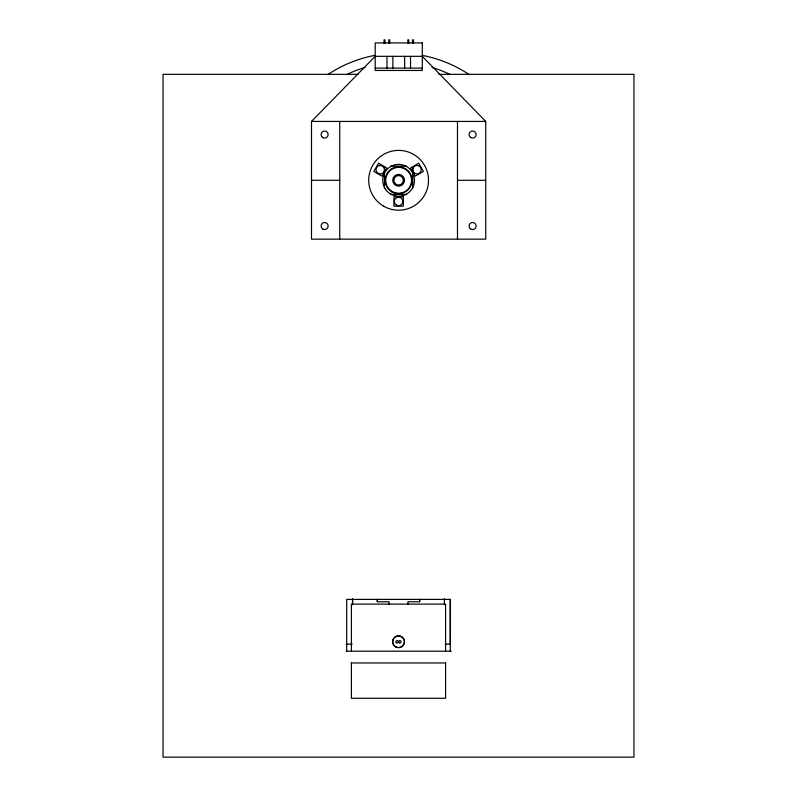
<?xml version="1.0" encoding="UTF-8"?>
<svg xmlns="http://www.w3.org/2000/svg" width="797" height="797" viewBox="0 0 797 797"><rect width="100%" height="100%" fill="white"/><g stroke="black" fill="none" stroke-linecap="round" stroke-linejoin="round"><path stroke-width="1.2" d="M377.3 601.755L377.3 599.384L377.3 601.755L389.066 601.755L389.066 604.106M419.68 601.755L419.68 599.384L419.68 601.755L407.905 601.755L407.905 604.106M444.397 604.774L444.397 598.607M393.738 638.546C395.9 634.92 401.728 635.169 403.71 638.835A5.858 5.818 -90 0 1 403.71 644.723C401.638 648.549 395.581 648.549 393.509 644.723A5.828 5.778 90 0 1 393.509 638.835M311.497 121.423L375.208 56.328L422.3 56.328L485.732 121.423L485.732 239.15L311.497 239.15L311.497 121.423L485.732 121.423M375.208 68.104L422.3 68.104M358.122 74.33L163.046 74.33L163.046 757.15L633.954 757.15L633.954 74.33L438.878 74.33M390.63 166.155L406.6 166.155M311.497 180.281L339.751 180.281M457.478 180.281L485.732 180.281M390.63 194.408L406.6 194.408M346.187 644.135L352.254 644.135M445.344 644.135L450.285 644.135L450.285 599.404L346.705 599.394L346.705 651.199M346.187 651.199L451.212 651.199M351.278 662.965L445.722 662.965M352.523 599.394L352.533 604.096M457.478 121.423L457.478 239.15M450.285 599.304L450.295 651.199M445.593 651.199L445.593 604.106L351.407 604.106L351.407 651.199M445.593 662.965L445.593 698.282L351.407 698.282L351.407 662.965M413.464 43.387L413.464 39.85L412.527 39.85L412.527 43.387M412.736 167.39L412.736 188.271M410.525 56.328L410.525 68.104M408.761 43.387L408.761 39.85L407.815 39.85L407.815 43.387M404.637 56.328L404.637 68.104M392.861 56.328L392.861 68.104M389.683 43.387L389.683 39.85L388.747 39.85L388.747 43.387M386.983 56.328L386.983 68.104M384.981 43.387L384.981 39.85L384.034 39.85L384.034 43.387M384.483 167.39L384.483 188.271M352.573 598.607L352.573 604.774M339.751 121.423L339.751 239.15M347.422 74.221A117.727 117.727 0 0 1 365.006 67.426M431.994 67.426A117.727 117.727 0 0 1 449.578 74.221M327.866 74.569A127.141 127.141 0 0 1 374.68 55.392M422.32 55.392A127.141 127.141 0 0 1 469.134 74.569M394.336 637.62A5.888 5.888 0 0 1 404.029 639.762A5.888 5.888 0 0 1 397.982 647.642A5.888 5.888 0 0 1 393.399 638.835M378.535 163.255L373.823 171.415L381.982 176.127L386.694 167.968L378.535 163.255M418.684 163.255L410.535 167.968L415.237 176.127L423.396 171.415L418.684 163.255M422.3 42.908L375.208 42.908L375.208 70.455L422.3 70.455L422.3 42.908M403.322 196.769L393.907 196.769L393.907 206.184L403.322 206.184L403.322 196.769M396.258 642.611A1.176 1.176 0 0 0 398.221 642.083A1.176 1.176 0 0 0 396.786 640.639A1.176 1.176 0 0 0 396.258 642.611M399.327 642.8A1.176 1.176 0 0 0 401.09 641.774A1.176 1.176 0 0 0 399.327 640.758A1.176 1.176 0 0 0 399.327 642.8M322.317 137.223A3.537 3.537 0 0 0 328.085 135.211A3.537 3.537 0 0 0 323.462 131.216A3.537 3.537 0 0 0 322.317 137.223M470.3 228.699A3.537 3.537 0 0 0 476.068 226.687A3.537 3.537 0 0 0 471.445 222.682A3.537 3.537 0 0 0 470.3 228.699M322.636 228.938A3.537 3.537 0 0 0 328.145 226.278A3.537 3.537 0 0 0 323.084 222.841A3.537 3.537 0 0 0 322.636 228.938M470.619 137.473A3.537 3.537 0 0 0 476.128 134.803A3.537 3.537 0 0 0 471.067 131.366A3.537 3.537 0 0 0 470.619 137.473M395.362 183.689A4.712 4.712 0 0 0 403.192 181.397A4.712 4.712 0 0 0 397.285 175.768A4.712 4.712 0 0 0 395.362 183.689M394.545 184.545A5.888 5.888 0 0 0 404.328 181.676A5.888 5.888 0 0 0 396.956 174.633A5.888 5.888 0 0 0 394.545 184.545M389.673 189.656A12.951 12.951 0 0 0 411.192 183.34A12.951 12.951 0 0 0 394.963 167.858A12.951 12.951 0 0 0 389.673 189.656M391.905 191.908A13.419 13.419 0 0 0 412.029 180.281A13.419 13.419 0 0 0 391.905 168.665A13.419 13.419 0 0 0 391.905 191.908M390.669 194.05A15.89 15.89 0 0 0 414.51 180.281A15.89 15.89 0 0 0 390.669 166.523A15.89 15.89 0 0 0 390.669 194.05M383.656 206.184A29.907 29.907 0 0 0 428.517 180.281A29.907 29.907 0 0 0 383.656 154.389A29.907 29.907 0 0 0 383.656 206.184M378.137 173.357A4.234 4.234 0 0 0 384.503 169.691A4.234 4.234 0 0 0 378.137 166.015A4.234 4.234 0 0 0 378.137 173.357M414.848 173.357A4.234 4.234 0 0 0 421.205 169.691A4.234 4.234 0 0 0 414.848 166.015A4.234 4.234 0 0 0 414.848 173.357M396.498 205.148A4.234 4.234 0 0 0 402.854 201.472A4.234 4.234 0 0 0 396.498 197.805A4.234 4.234 0 0 0 396.498 205.148"/></g></svg>
